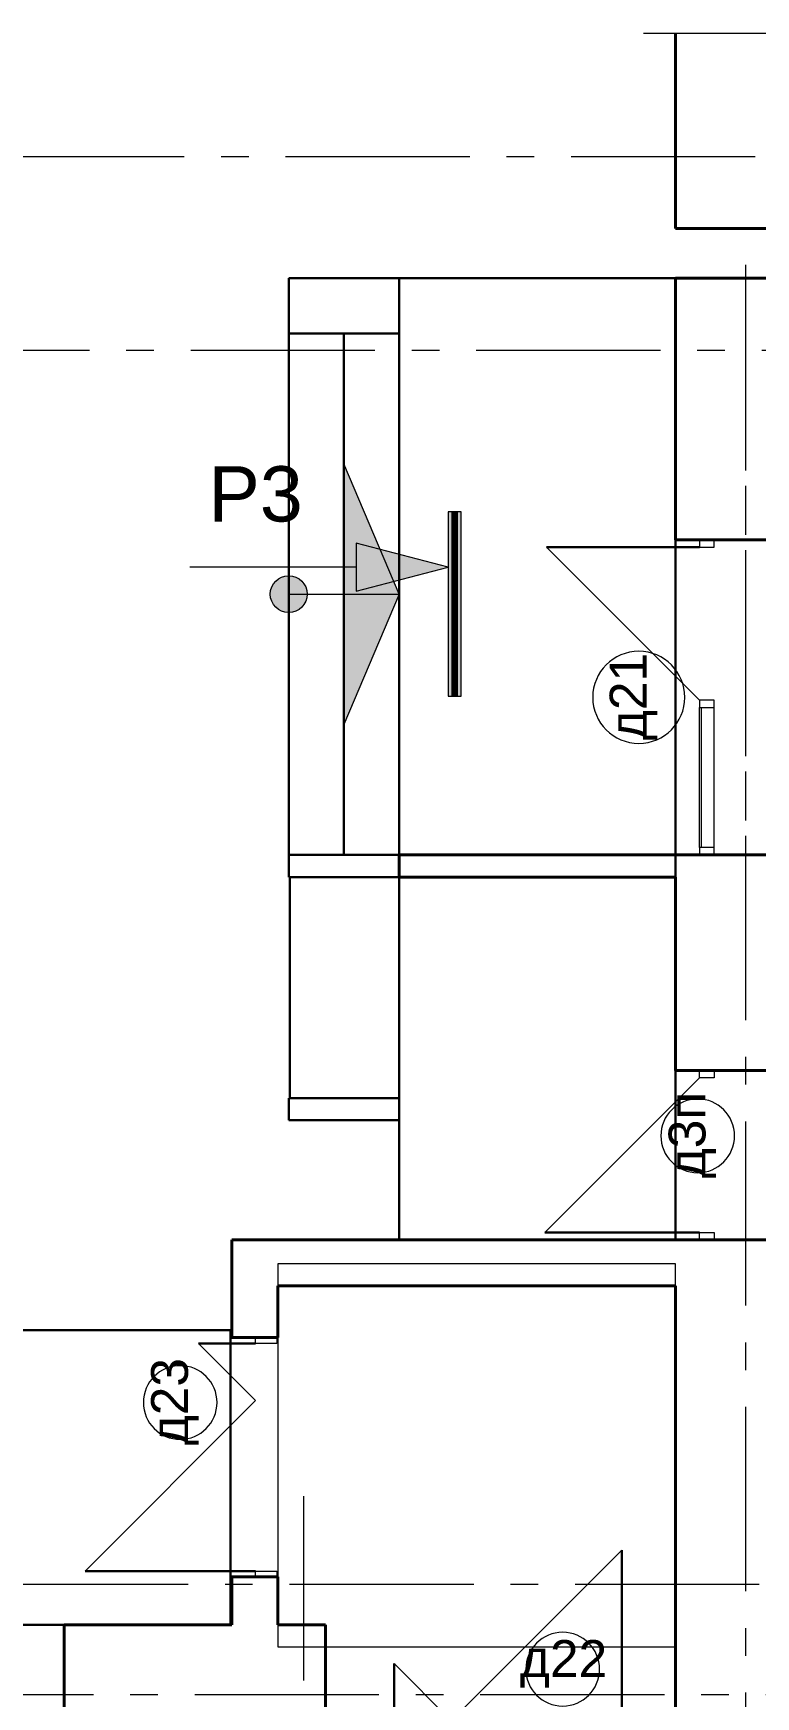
# Model space of a CAD drawing. Extents: x 299995 to 392849, y -57101 to -11292.
# Drawn here: x 363971 to 367893, y -29367 to -20337 of the extents above; entities that cross this region are included whole.
import ezdxf

# ---------------------------------------------------------------- set-up
doc = ezdxf.new("R2010")
doc.units = 0
doc.header["$MEASUREMENT"] = 0
doc.linetypes.add('Пунктирная', pattern=[200, 100, -100])
doc.linetypes.add('Штрихштриховая', pattern=[1550, 1000, -200, 150, -200])
for name, color, linetype, lineweight in [('0_Ном_пера__1', 7, 'Continuous', 13), ('0_Ном_пера__41', 7, 'Continuous', 30), ('Интерьер- Перегородка_Ном_пера__1', 7, 'Continuous', 13), ('Интерьер- Перегородка_Ном_пера__21', 7, 'Continuous', 20), ('Интерьер- Перегородка_Ном_пера__41', 7, 'Continuous', 30), ('Интерьер- Перегородка_Ном_пера__61', 7, 'Continuous', 40), ('Лестницы внутренние_Ном_пера__21', 7, 'Continuous', 20), ('Лестницы внутренние_Ном_пера__41', 7, 'Continuous', 30), ('Линии разрезов_Ном_пера__1', 7, 'Continuous', 13), ('Линии разрезов_Ном_пера__101', 7, 'Continuous', 100), ('Линии разрезов_Ном_пера__7', 7, 'Continuous', 5), ('перегородки_Ном_пера__21', 7, 'Continuous', 20), ('перегородки_Ном_пера__41', 7, 'Continuous', 30), ('Перекрытия_Ном_пера__1', 7, 'Continuous', 13), ('Перекрытия_Ном_пера__41', 7, 'Continuous', 30)]:
    doc.layers.add(name, color=color, linetype=linetype, lineweight=lineweight)
for name, color, linetype, lineweight, true_color in [('Интерьер- Перегородка_Ном_пера__23', 7, 'Continuous', 20, 0xff6600), ('Интерьер- Перегородка_Ном_пера__3', 7, 'Continuous', 18, 0xdd5800), ('Лестницы внутренние_Ном_пера__2', 7, 'Continuous', 13, 0x7f7f7f), ('перегородки_Ном_пера__3', 7, 'Continuous', 18, 0xdd5800), ('Перекрытия_Ном_пера__4', 7, 'Continuous', 20, 0x016515)]:
    doc.layers.add(name, color=color, linetype=linetype, lineweight=lineweight, true_color=true_color)
doc.layers.add('Линии разрезов', color=7, linetype='Continuous')
doc.layers.add('Перекрытия', color=7, linetype='Continuous')
doc.styles.add('СГЕНЕРИР_СТИЛЬ_1', font='')
doc.styles.get('СГЕНЕРИР_СТИЛЬ_1').set_extended_font_data('Arial Кириллический')

# ---------------------------------------------------------------- blocks, each defined once
blk = doc.blocks.new('Линия_5159', base_point=(389497.3, -29356.6))
at = {"layer": 'Перекрытия_Ном_пера__4', "linetype": 'Штрихштриховая'}
blk.add_line((389097.3, -29356.6), (305925.9, -29356.6), dxfattribs=at)
blk = doc.blocks.new('Линия_5170', base_point=(365438.1, -28278.3))
at = {"layer": 'Перекрытия_Ном_пера__4', "linetype": 'Штрихштриховая'}
blk.add_line((365438.1, -28278.3), (365438.1, -54583.9), dxfattribs=at)
blk = doc.blocks.new('Линия_5172', base_point=(367838.1, -21593.8))
at = {"layer": 'Перекрытия_Ном_пера__4', "linetype": 'Штрихштриховая'}
blk.add_line((367838.1, -21593.8), (367838.1, -54583.9), dxfattribs=at)
blk = doc.blocks.new('Линия_5187', base_point=(390011.9, -28756.6))
at = {"layer": 'Перекрытия_Ном_пера__4', "linetype": 'Штрихштриховая'}
blk.add_line((389611.9, -28756.6), (305398.8, -28756.6), dxfattribs=at)
blk = doc.blocks.new('Линия_5188', base_point=(305525.9, -22056.6))
at = {"layer": 'Перекрытия_Ном_пера__4', "linetype": 'Штрихштриховая'}
blk.add_line((305925.9, -22056.6), (389097.3, -22056.6), dxfattribs=at)
blk = doc.blocks.new('Линия_5189', base_point=(363790.7, -21006.6))
at = {"layer": 'Перекрытия_Ном_пера__4', "linetype": 'Штрихштриховая'}
blk.add_line((363790.7, -21006.6), (389097.3, -21006.6), dxfattribs=at)
blk = doc.blocks.new('Плоскость сечения_4', base_point=(366258.3, -22935.3))
at = {"layer": 'Линии разрезов_Ном_пера__1', "linetype": 'Continuous'}
for points in [[(366223.3, -22935.3), (366223.3, -23935.3), (366293.3, -23935.3), (366293.3, -22935.3)], [(365723.3, -23105.3), (365723.3, -23365.3), (366223.3, -23235.3)]]:
    blk.add_hatch(color=256, dxfattribs=at).paths.add_polyline_path(points, flags=0)
for p, q in [((366223.3, -22935.3), (366223.3, -23935.3)), ((366293.3, -22935.3), (366223.3, -22935.3)), ((366293.3, -23935.3), (366293.3, -22935.3)), ((365723.3, -23105.3), (365723.3, -23365.3)), ((366223.3, -23235.3), (365723.3, -23105.3)), ((365723.3, -23235.3), (364821.4, -23235.3)), ((365723.3, -23365.3), (366223.3, -23235.3)), ((366223.3, -23935.3), (366293.3, -23935.3))]:
    blk.add_line(p, q, dxfattribs=at)
at = {"layer": 'Линии разрезов_Ном_пера__101', "linetype": 'Continuous'}
blk.add_line((366258.3, -22935.3), (366258.3, -23935.3), dxfattribs=at)
at = {"layer": 'Линии разрезов_Ном_пера__7', "linetype": 'Continuous', "insert": (364921.4, -22839.6), "char_height": 300, "attachment_point": 4, "style": 'СГЕНЕРИР_СТИЛЬ_1'}
blk.add_mtext('{Р3}', dxfattribs=at)

msp = doc.modelspace()

# ---------------------------------------------------------------- hatches: boundary and pattern name
at = {"layer": 'Лестницы внутренние_Ном_пера__2', "linetype": 'Continuous'}
for points in [[(365957.6, -23381.7), (365657.6, -22674.2), (365657.6, -24089.2)], [(365457.6, -23381.7, 1), (365257.6, -23381.7, 1)]]:
    msp.add_hatch(color=256, dxfattribs=at).paths.add_polyline_path(points, flags=0)

# ---------------------------------------------------------------- linework, layer by layer
at = {"layer": '0_Ном_пера__1', "linetype": 'Continuous'}
msp.add_line((367283.2, -20337.3), (368271, -20337.3), dxfattribs=at)
at = {"layer": '0_Ном_пера__41', "linetype": 'Continuous'}
for p, q in [((365957.6, -21666.6), (365357.6, -21666.6)), ((365357.6, -21666.6), (365357.6, -21966.7)), ((365957.6, -21966.7), (365957.6, -21666.6)), ((365357.6, -21966.7), (365957.6, -21966.7)), ((365957.6, -24797.1), (365357.6, -24797.1)), ((365357.6, -24797.1), (365357.6, -24917.1)), ((365957.6, -24917.1), (365957.6, -24797.1)), ((365357.6, -24917.1), (365957.6, -24917.1)), ((365957.6, -24917.1), (365363.4, -24917.1)), ((365363.4, -24917.1), (365363.4, -26117.1)), ((365957.6, -26117.1), (365957.6, -24917.1)), ((365957.6, -26117.1), (365357.6, -26117.1)), ((365357.6, -26117.1), (365357.6, -26237.1)), ((365363.4, -26117.1), (365957.6, -26117.1)), ((365957.6, -26237.1), (365957.6, -26117.1)), ((365357.6, -26237.1), (365957.6, -26237.1))]:
    msp.add_line(p, q, dxfattribs=at)
at = {"layer": 'Интерьер- Перегородка_Ном_пера__1', "linetype": 'Continuous'}
msp.add_line((367598.1, -24757.1), (367598.1, -23997.1), dxfattribs=at)
at = {"layer": 'Интерьер- Перегородка_Ном_пера__21', "linetype": 'Пунктирная'}
for p, q in [((367668.1, -23086.6), (367588.1, -23086.6)), ((367588.1, -23086.6), (367588.1, -23126.6)), ((367668.1, -23126.6), (367668.1, -23086.6)), ((367588.1, -23126.6), (367628.1, -23126.6)), ((367628.1, -23126.6), (367653.5, -23126.6)), ((367653.5, -23126.6), (367668.1, -23126.6)), ((367628.1, -23957.1), (367588.1, -23957.1)), ((367588.1, -23957.1), (367588.1, -23997.1)), ((367588.1, -23997.1), (367668.1, -23997.1)), ((367653.5, -23957.1), (367628.1, -23957.1)), ((367668.1, -23957.1), (367653.5, -23957.1)), ((367668.1, -23997.1), (367668.1, -23957.1)), ((367628.1, -24757.1), (367588.1, -24757.1)), ((367588.1, -24757.1), (367588.1, -24797.1)), ((367588.1, -24797.1), (367668.1, -24797.1)), ((367653.5, -24757.1), (367628.1, -24757.1)), ((367668.1, -24757.1), (367653.5, -24757.1)), ((367668.1, -24797.1), (367668.1, -24757.1))]:
    msp.add_line(p, q, dxfattribs=at)
at = {"layer": 'Интерьер- Перегородка_Ном_пера__21', "linetype": 'Continuous'}
for p, q in [((367588.1, -23957.1), (366757.6, -23126.6)), ((367588.1, -24757.1), (367588.1, -23997.1)), ((367668.1, -24757.1), (367668.1, -23997.1)), ((367588.1, -25966.6), (367668.1, -25966.6)), ((367588.1, -26006.6), (367588.1, -25966.6)), ((367668.1, -25966.6), (367668.1, -26006.6)), ((367588.1, -26006.6), (366748.1, -26846.6)), ((367628.1, -26006.6), (367588.1, -26006.6)), ((367653.5, -26006.6), (367628.1, -26006.6)), ((367668.1, -26006.6), (367653.5, -26006.6)), ((367588.1, -26846.6), (367628.1, -26846.6)), ((367588.1, -26886.6), (367588.1, -26846.6)), ((367668.1, -26886.6), (367588.1, -26886.6)), ((367628.1, -26846.6), (367653.5, -26846.6)), ((367653.5, -26846.6), (367668.1, -26846.6)), ((367668.1, -26846.6), (367668.1, -26886.6)), ((365178.1, -27758.6), (364868.1, -27448.6)), ((365178.1, -27758.6), (364252.1, -28684.6))]:
    msp.add_line(p, q, dxfattribs=at)
at = {"layer": 'Интерьер- Перегородка_Ном_пера__23', "linetype": 'Continuous'}
for p, q in [((365178.1, -27448.6), (365178.1, -27416.6)), ((365178.1, -27416.6), (365293.1, -27416.6)), ((365293.1, -27448.6), (365178.1, -27448.6)), ((365293.1, -27416.6), (365293.1, -27448.6)), ((365178.1, -28716.6), (365178.1, -28684.6)), ((365178.1, -28684.6), (365293.1, -28684.6)), ((365293.1, -28684.6), (365293.1, -28716.6)), ((365293.1, -28716.6), (365178.1, -28716.6))]:
    msp.add_line(p, q, dxfattribs=at)
at = {"layer": 'Интерьер- Перегородка_Ном_пера__3', "linetype": 'Continuous'}
for centre, radius, start, end in [((367258.1, -23941.9), 250, 90, 270), ((367258.1, -23941.9), 250, 270, 90), ((367578.1, -26322.1), 200, 90, 270), ((367578.1, -26322.1), 200, 270, 90), ((364768.5, -27769.6), 200, 90, 270), ((364768.5, -27769.6), 200, 270, 90)]:
    msp.add_arc(centre, radius, start, end, dxfattribs=at)
at = {"layer": 'Интерьер- Перегородка_Ном_пера__41', "linetype": 'Continuous'}
for p, q in [((367588.1, -23126.6), (366757.6, -23126.6)), ((367588.1, -26846.6), (366748.1, -26846.6)), ((365178.1, -27448.6), (364868.1, -27448.6)), ((365178.1, -28684.6), (364252.1, -28684.6))]:
    msp.add_line(p, q, dxfattribs=at)
at = {"layer": 'Интерьер- Перегородка_Ном_пера__61', "linetype": 'Continuous'}
for p, q in [((367458.1, -20337.3), (367458.1, -21396.6)), ((367458.1, -21396.6), (371428.1, -21396.6)), ((371428.1, -21666.6), (367458.1, -21666.6)), ((367458.1, -21666.6), (367458.1, -23086.6)), ((367458.1, -23086.6), (368098.1, -23086.6)), ((367458.1, -24797.1), (365957.6, -24797.1)), ((365957.6, -24797.1), (365957.6, -24917.1)), ((367458.1, -24797.1), (368098.1, -24797.1)), ((365957.6, -24917.1), (367458.1, -24917.1)), ((367458.1, -24917.1), (367458.1, -25966.6)), ((367458.1, -25966.6), (368098.1, -25966.6)), ((365048.1, -26886.6), (365048.1, -27416.6)), ((367458.1, -26886.6), (365048.1, -26886.6)), ((367458.1, -26886.6), (368098.1, -26886.6)), ((365298.1, -27416.6), (365298.1, -27136.6)), ((365298.1, -27136.6), (367458.1, -27136.6)), ((367458.1, -27136.6), (367458.1, -28976.6)), ((365048.1, -27416.6), (365298.1, -27416.6)), ((365048.1, -28716.6), (365048.1, -28976.6)), ((365048.1, -28716.6), (365298.1, -28716.6)), ((365298.1, -28976.6), (365298.1, -28716.6)), ((365048.1, -28976.6), (364138.1, -28976.6)), ((364138.1, -28976.6), (364138.1, -29616.6)), ((365558.1, -28976.6), (365298.1, -28976.6)), ((365558.1, -29106.6), (365558.1, -28976.6)), ((367458.1, -29106.6), (367458.1, -28976.6)), ((365558.1, -29106.6), (365558.1, -29616.6)), ((367458.1, -29106.6), (367458.1, -29616.6))]:
    msp.add_line(p, q, dxfattribs=at)
at = {"layer": 'Лестницы внутренние_Ном_пера__21', "linetype": 'Continuous'}
for p, q in [((365957.6, -23381.7), (365657.6, -22674.2)), ((365657.6, -24089.2), (365657.6, -22674.2)), ((365357.6, -23381.7), (365957.6, -23381.7)), ((365957.6, -23381.7), (365657.6, -24089.2))]:
    msp.add_line(p, q, dxfattribs=at)
msp.add_circle((365357.6, -23381.7), 100, dxfattribs=at)
at = {"layer": 'Лестницы внутренние_Ном_пера__41', "linetype": 'Continuous'}
for p, q in [((365357.6, -21966.7), (365957.6, -21966.7)), ((365357.6, -21966.7), (365357.6, -24796.7)), ((365357.6, -21966.7), (365357.6, -24796.7)), ((365657.6, -21966.7), (365657.6, -24796.7)), ((365957.6, -21966.7), (365957.6, -24796.7)), ((365957.6, -21966.7), (365957.6, -24796.7)), ((365357.6, -24796.7), (365957.6, -24796.7))]:
    msp.add_line(p, q, dxfattribs=at)
at = {"layer": 'перегородки_Ном_пера__21', "linetype": 'Continuous'}
for q in [(367166.1, -28570.6), (365930.1, -29186.6)]:
    msp.add_line((366240.1, -29496.6), q, dxfattribs=at)
at = {"layer": 'перегородки_Ном_пера__3', "linetype": 'Continuous'}
for start, end in [(0, 180), (180, 0)]:
    msp.add_arc((366845.1, -29217), 200, start, end, dxfattribs=at)
at = {"layer": 'перегородки_Ном_пера__41', "linetype": 'Continuous'}
for p, q in [((367166.1, -29496.6), (367166.1, -28570.6)), ((365930.1, -29496.6), (365930.1, -29186.6))]:
    msp.add_line(p, q, dxfattribs=at)
at = {"layer": 'Перекрытия_Ном_пера__1', "linetype": 'Continuous'}
for p, q in [((367458.1, -27016.6), (365298.1, -27016.6)), ((365298.1, -27016.6), (365298.1, -29096.6)), ((367458.1, -29096.6), (367458.1, -27016.6)), ((365298.1, -29096.6), (367458.1, -29096.6))]:
    msp.add_line(p, q, dxfattribs=at)
at = {"layer": 'Перекрытия_Ном_пера__4', "linetype": 'Штрихштриховая'}
for p, q in [((368058.1, -21666.6), (367418.1, -21666.6)), ((367838.1, -21710.6), (367838.1, -25046.7))]:
    msp.add_line(p, q, dxfattribs=at)
at = {"layer": 'Перекрытия_Ном_пера__41', "linetype": 'Continuous'}
for p, q in [((367458.1, -21666.6), (365957.6, -21666.6)), ((365957.6, -21666.6), (365957.6, -24917.1)), ((367458.1, -24917.1), (367458.1, -21666.6)), ((365957.6, -24917.1), (367458.1, -24917.1)), ((365957.6, -24917.1), (365957.6, -26886.6)), ((367458.1, -24917.1), (365957.6, -24917.1)), ((367458.1, -26886.6), (367458.1, -24917.1)), ((365957.6, -26886.6), (367458.1, -26886.6)), ((365042.1, -27376.6), (361468.1, -27376.6)), ((365042.1, -28976.6), (365042.1, -27376.6)), ((361468.1, -28976.6), (365042.1, -28976.6))]:
    msp.add_line(p, q, dxfattribs=at)

# ---------------------------------------------------------------- block references
at = {"layer": 'Линии разрезов'}
msp.add_blockref('Плоскость сечения_4', (366258.3, -22935.3), dxfattribs=at)
at = {"layer": 'Перекрытия', "linetype": 'Штрихштриховая'}
for name, p in [('Линия_5189', (363790.7, -21006.6)), ('Линия_5188', (305525.9, -22056.6)), ('Линия_5172', (367838.1, -21593.8)), ('Линия_5170', (365438.1, -28278.3)), ('Линия_5187', (390011.9, -28756.6)), ('Линия_5159', (389497.3, -29356.6))]:
    msp.add_blockref(name, p, dxfattribs=at)

# ---------------------------------------------------------------- texts
at = {"layer": 'Интерьер- Перегородка_Ном_пера__3', "linetype": 'Continuous', "char_height": 200, "attachment_point": 7, "rotation": 90, "style": 'СГЕНЕРИР_СТИЛЬ_1'}
for s, insert in [('{д21}', (367358.1, -24174.1)), ('{д3п}', (367678.1, -26552.5)), ('{д23}', (364868.5, -28001.8))]:
    msp.add_mtext(s, dxfattribs=dict(at, insert=insert))
at = {"layer": 'перегородки_Ном_пера__3', "linetype": 'Continuous', "insert": (366612.9, -29317), "char_height": 200, "attachment_point": 7, "style": 'СГЕНЕРИР_СТИЛЬ_1'}
msp.add_mtext('{д22}', dxfattribs=at)

doc.saveas('drawing.dxf')
